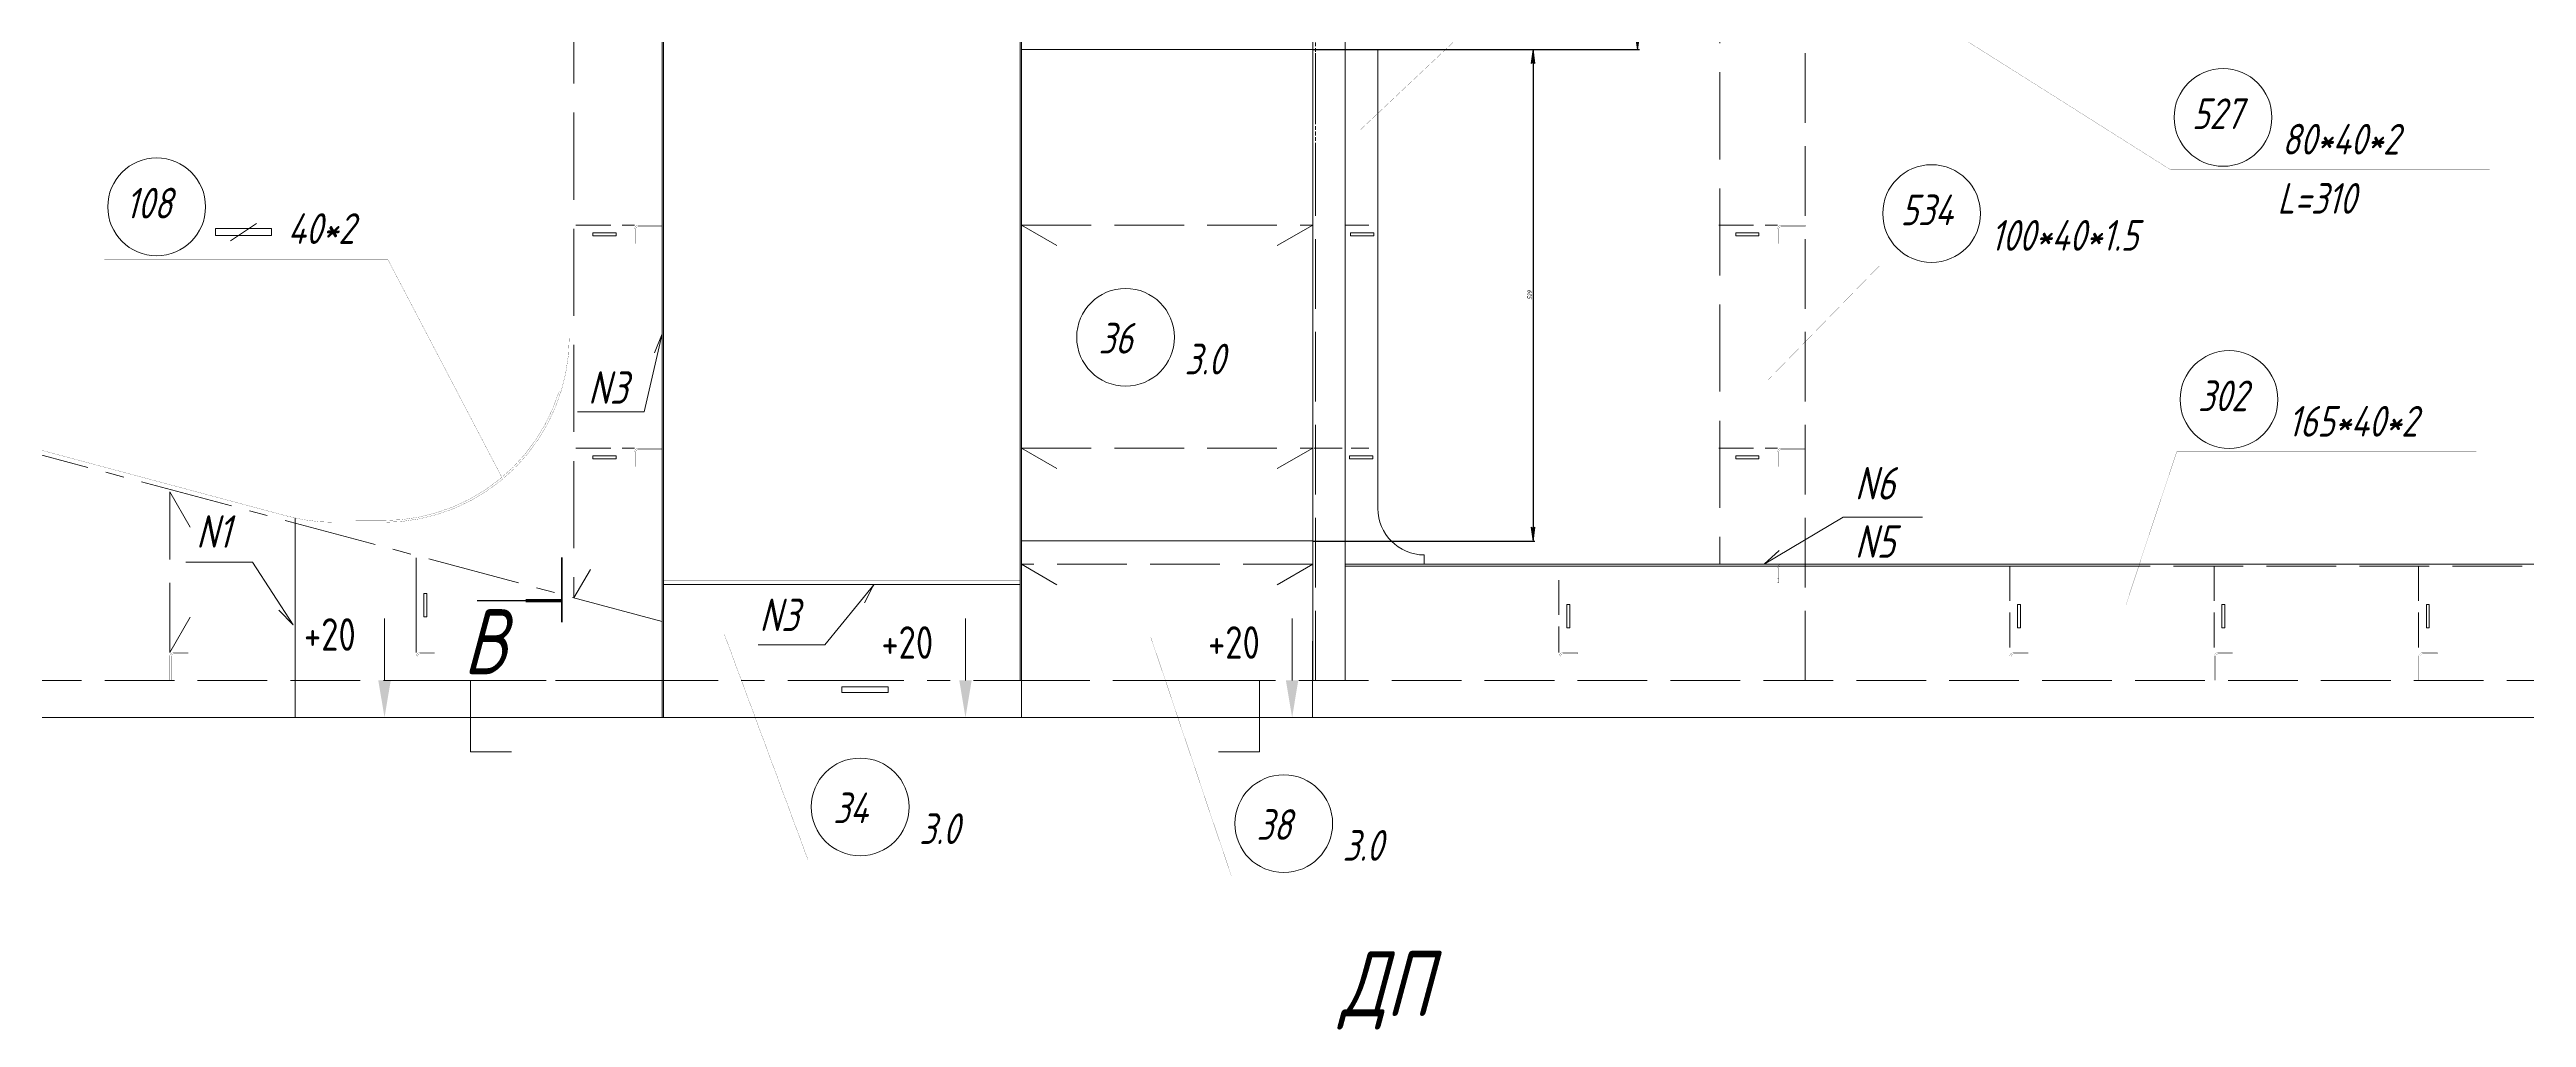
# Model space of a CAD drawing. Header units: millimetres. Extents: x 77380 to 135900, y -26587 to 17301.
# Drawn here: x 96739 to 99405, y 1041 to 2083 of the extents above; entities that cross this region are included whole.
import ezdxf

# ---------------------------------------------------------------- set-up
doc = ezdxf.new("R2010")
doc.units = ezdxf.units.MM
for name, pattern in [('K5LT32768', [0]), ('K5LT32770', [0]), ('K5LT32772', [0]), ('K5LT32773', [50, 37.5, -12.5]), ('K5LT32775', [250, 187.5, -62.5]), ('K5LT32777', [0]), ('K5LT32780', [0]), ('K5LT32782', [50, 37.5, -12.5]), ('K5LT32783', [100, 75, -25]), ('K5LT32785', [200, 125, -25, 25, -25]), ('K5LT32786', [100, 75, -25]), ('K5LT32792', [0]), ('K5LT32795', [125, 93.75, -31.25]), ('K5LT32796', [0]), ('K5LT32816', [40, 30, -10]), ('K5LT32817', [125, 93.75, -31.25]), ('K5LT32818', [160, 100, -20, 20, -20]), ('K5LT32831', [0]), ('K5LT32832', [0]), ('K5LT32833', [0]), ('K5LT32834', [0]), ('K5LT32835', [0]), ('K5LT_DASHED', [6, 4, -2]), ('K5LT_THIN', [0])]:
    doc.linetypes.add(name, pattern=pattern)
doc.layers.add('4001', color=7, linetype='Continuous')
doc.styles.add('KDIMTEXTSTYLE', font='GOST_AU.SHX', dxfattribs={"width": 0.96, "oblique": 15, "height": 5})
doc.styles.add('KTEXTSTYLE', font='GOST_AU.SHX', dxfattribs={"width": 0.96, "height": 5})
doc.dimstyles.new('KDIMSTYLE (1.00)', dxfattribs={"dimtxt": 5, "dimasz": 1, "dimexe": 2, "dimexo": 0, "dimgap": 1, "dimtad": 1, "dimtxsty": 'KDIMTEXTSTYLE', "dimsah": 1, "dimcen": 0, "dimdle": 1, "dimadec": 0, "dimazin": 0, "dimtfac": 0.667, "dimtmove": 0, "dimatfit": 3, "dimfxl": 1, "dimtvp": 1, "dimtolj": 1, "dimtzin": 0, "dimarcsym": 0})

# ---------------------------------------------------------------- blocks, each defined once
blk = doc.blocks.new('U349')
blk.add_hatch(color=7).paths.add_polyline_path([(97186.5, 16034.3), (97173.2, 16034.3), (97179.9, 15994.3)])
at = {"color": 7, "linetype": 'K5LT32831', "lineweight": 9}
blk.add_line((97179.9, 16034.3), (97179.9, 16100.9), dxfattribs=at)
blk = doc.blocks.new('U350')
blk.add_hatch(color=7).paths.add_polyline_path([(97538, 16034.3), (97524.7, 16034.3), (97531.4, 15994.3)])
at = {"color": 7, "linetype": 'K5LT32831', "lineweight": 9}
blk.add_line((97531.4, 16034.3), (97531.4, 16100.9), dxfattribs=at)
blk = doc.blocks.new('U351')
blk.add_hatch(color=7).paths.add_polyline_path([(96561.4, 16034.3), (96548, 16034.3), (96554.7, 15994.3)])
at = {"color": 7, "linetype": 'K5LT32831', "lineweight": 9}
blk.add_line((96554.7, 16034.3), (96554.7, 16100.9), dxfattribs=at)
blk = doc.blocks.new('U379')
at = {"color": 7, "linetype": 'K5LT32832', "lineweight": 60}
blk.add_line((96745.6, 16097.1), (96745.6, 16166.5), dxfattribs=at)
at = {"color": 7, "linetype": 'K5LT32834', "lineweight": 30}
blk.add_line((96745.6, 16120.1), (96654.5, 16120.1), dxfattribs=at)
at = {"color": 7, "linetype": 'K5LT32833', "const_width": 3.54}
blk.add_lwpolyline([(96745.6, 16120.1), (96706.6, 16120.1)], dxfattribs=at)
blk = doc.blocks.new('U398')
at = {"color": 7, "linetype": 'K5LT_THIN', "lineweight": 18}
for p, q in [((96412.5, 16161.4), (96456.3, 16094.2)), ((96456.3, 16094.2), (96454.1, 16097.5))]:
    blk.add_line(p, q, dxfattribs=at)
at = {"color": 7, "linetype": 'K5LT32835', "lineweight": 18}
for p, q in [((96454.1, 16096.4), (96454.2, 16096.4)), ((96454.2, 16096.4), (96454.9, 16096.2)), ((96454.2, 16096.3), (96454.2, 16096.4)), ((96454.2, 16096.3), (96455, 16096.2)), ((96454.2, 16096.3), (96455, 16096.1)), ((96454.3, 16096.5), (96454.8, 16096.4)), ((96454.3, 16096.5), (96454.9, 16096.3)), ((96454.3, 16096.3), (96454.3, 16096.5)), ((96454.3, 16096.2), (96454.4, 16096.5)), ((96454.3, 16096.2), (96455.1, 16096)), ((96454.4, 16096.1), (96454.5, 16096.6)), ((96454.4, 16096.1), (96454.5, 16096.6)), ((96454.4, 16096.5), (96454.8, 16096.5)), ((96454.4, 16096.1), (96455.1, 16095.9)), ((96454.5, 16096), (96454.6, 16096.7)), ((96454.5, 16096), (96454.7, 16096.7)), ((96454.5, 16096.6), (96454.7, 16096.5)), ((96454.5, 16096), (96455.2, 16095.9)), ((96454.6, 16096.7), (96454.6, 16096.7)), ((96454.6, 16096.6), (96454.7, 16096.6)), ((96454.6, 16095.9), (96454.7, 16096.6)), ((96454.6, 16095.9), (96454.8, 16096.5)), ((96454.6, 16095.9), (96455.2, 16095.8)), ((96454.6, 16095.9), (96455.3, 16095.7)), ((96454.7, 16095.8), (96454.8, 16096.4)), ((96454.7, 16095.8), (96454.9, 16096.4)), ((96454.7, 16095.8), (96455.3, 16095.6)), ((96454.8, 16095.7), (96454.9, 16096.3)), ((96454.8, 16095.7), (96455, 16096.2)), ((96454.8, 16095.7), (96455.4, 16095.6)), ((96454.9, 16095.6), (96455, 16096.1)), ((96454.9, 16095.5), (96455.1, 16096.1)), ((96454.9, 16095.6), (96455.4, 16095.5)), ((96455, 16095.5), (96455.1, 16096)), ((96455, 16095.5), (96455.5, 16095.4)), ((96455, 16095.4), (96455.5, 16095.3)), ((96455.1, 16095.4), (96455.2, 16095.9)), ((96455.1, 16095.4), (96455.2, 16095.8)), ((96455.1, 16095.4), (96455.6, 16095.3)), ((96455.2, 16095.3), (96455.3, 16095.8)), ((96455.2, 16095.3), (96455.3, 16095.7)), ((96455.2, 16095.3), (96455.6, 16095.2)), ((96455.3, 16095.2), (96455.4, 16095.6)), ((96455.3, 16095.2), (96455.4, 16095.5)), ((96455.3, 16095.2), (96455.7, 16095.1)), ((96455.4, 16095.1), (96455.5, 16095.5)), ((96455.4, 16095.1), (96455.5, 16095.4)), ((96455.4, 16095.1), (96455.7, 16095)), ((96455.4, 16095), (96455.8, 16095)), ((96455.5, 16095), (96455.5, 16095.3)), ((96455.5, 16094.9), (96455.6, 16095.2)), ((96455.5, 16095), (96455.8, 16094.9)), ((96455.6, 16094.9), (96455.6, 16095.2)), ((96455.6, 16094.8), (96455.7, 16095.1)), ((96455.6, 16094.9), (96455.9, 16094.8)), ((96455.7, 16094.8), (96455.7, 16095)), ((96455.7, 16094.8), (96455.9, 16094.7)), ((96455.8, 16094.7), (96455.8, 16094.9)), ((96455.8, 16094.7), (96455.8, 16094.9)), ((96455.8, 16094.7), (96456, 16094.7)), ((96455.8, 16094.6), (96456, 16094.6)), ((96455.9, 16094.6), (96455.9, 16094.8)), ((96455.9, 16094.6), (96455.9, 16094.7)), ((96455.9, 16094.5), (96456.1, 16094.5)), ((96456, 16094.5), (96456, 16094.6)), ((96456, 16094.5), (96456, 16094.6)), ((96456, 16094.5), (96456.1, 16094.4)), ((96456.1, 16094.4), (96456.1, 16094.5)), ((96456.1, 16094.4), (96456.2, 16094.4)), ((96456.1, 16094.3), (96456.1, 16094.4)), ((96456.2, 16094.3), (96456.2, 16094.3)), ((96456.2, 16094.3), (96456.2, 16094.3)), ((96456.2, 16094.2), (96456.2, 16094.3)), ((96456.2, 16094.2), (96456.3, 16094.2))]:
    blk.add_line(p, q, dxfattribs=at)
at = {"color": 7, "linetype": 'K5LT32835', "const_width": 0.18}
blk.add_lwpolyline([(96454.6, 16096.7), (96456.3, 16094.2), (96454.1, 16096.4)], close=True, dxfattribs=at)
blk = doc.blocks.new('U401')
at = {"color": 7, "linetype": 'K5LT_THIN', "lineweight": 18}
for p, q in [((97028.5, 16072.7), (97081.3, 16137.3)), ((97081.3, 16137.3), (97078.8, 16134.3))]:
    blk.add_line(p, q, dxfattribs=at)
at = {"color": 7, "linetype": 'K5LT32835', "lineweight": 18}
for p, q in [((97079.4, 16135), (97079.4, 16135)), ((97079.6, 16134.9), (97079.5, 16135.2)), ((97080.2, 16135.2), (97079.5, 16135.1)), ((97079.5, 16135), (97079.5, 16135.1)), ((97080.1, 16135.1), (97079.5, 16135)), ((97080.2, 16135.1), (97079.5, 16135.1)), ((97080.1, 16135), (97079.5, 16134.9)), ((97080.2, 16135.3), (97079.6, 16135.2)), ((97080.3, 16135.3), (97079.6, 16135.3)), ((97079.6, 16134.9), (97079.6, 16135.2)), ((97080, 16134.9), (97079.6, 16134.9)), ((97080.3, 16135.5), (97079.7, 16135.4)), ((97079.8, 16134.7), (97079.7, 16135.4)), ((97080.3, 16135.4), (97079.7, 16135.3)), ((97079.7, 16134.8), (97079.7, 16135.3)), ((97080, 16134.9), (97079.7, 16134.8)), ((97080, 16134.8), (97079.7, 16134.8)), ((97079.9, 16134.7), (97079.8, 16135.5)), ((97080.4, 16135.5), (97079.8, 16135.5)), ((97079.9, 16134.7), (97079.8, 16135.4)), ((97079.9, 16134.7), (97079.8, 16134.7)), ((97080, 16134.9), (97079.9, 16135.7)), ((97080.4, 16135.7), (97079.9, 16135.6)), ((97080, 16134.8), (97079.9, 16135.6)), ((97080.4, 16135.6), (97079.9, 16135.5)), ((97079.9, 16134.7), (97079.9, 16134.7)), ((97080.5, 16135.8), (97080, 16135.8)), ((97080.1, 16135), (97080, 16135.7)), ((97080.5, 16135.7), (97080, 16135.7)), ((97080.2, 16135.2), (97080.1, 16135.9)), ((97080.5, 16135.9), (97080.1, 16135.8)), ((97080.6, 16135.9), (97080.1, 16135.9)), ((97080.1, 16135.1), (97080.1, 16135.8)), ((97080.3, 16135.4), (97080.2, 16136)), ((97080.6, 16136), (97080.2, 16136)), ((97080.2, 16135.3), (97080.2, 16135.9)), ((97080.3, 16135.5), (97080.3, 16136.1)), ((97080.4, 16135.6), (97080.3, 16136.1)), ((97080.7, 16136.1), (97080.3, 16136)), ((97080.7, 16136.1), (97080.3, 16136.1)), ((97080.8, 16136.3), (97080.4, 16136.2)), ((97080.5, 16135.7), (97080.4, 16136.2)), ((97080.7, 16136.2), (97080.4, 16136.2)), ((97080.8, 16136.4), (97080.5, 16136.4)), ((97080.5, 16135.8), (97080.5, 16136.3)), ((97080.6, 16135.9), (97080.5, 16136.3)), ((97080.8, 16136.3), (97080.5, 16136.3)), ((97080.7, 16136.1), (97080.6, 16136.5)), ((97080.9, 16136.5), (97080.6, 16136.4)), ((97080.6, 16136), (97080.6, 16136.4)), ((97080.7, 16136.2), (97080.7, 16136.6)), ((97080.8, 16136.3), (97080.7, 16136.6)), ((97080.9, 16136.6), (97080.7, 16136.6)), ((97080.9, 16136.5), (97080.7, 16136.5)), ((97080.8, 16136.4), (97080.8, 16136.7)), ((97081, 16136.7), (97080.8, 16136.7)), ((97081, 16136.7), (97080.8, 16136.7)), ((97081.1, 16136.9), (97080.9, 16136.9)), ((97080.9, 16136.5), (97080.9, 16136.8)), ((97080.9, 16136.6), (97080.9, 16136.8)), ((97081, 16136.8), (97080.9, 16136.8)), ((97081, 16136.8), (97081, 16137)), ((97081.2, 16137), (97081, 16137)), ((97081, 16136.7), (97081, 16136.9)), ((97081.1, 16136.9), (97081, 16136.9)), ((97081.1, 16137), (97081.1, 16137.1)), ((97081.2, 16137.1), (97081.1, 16137.1)), ((97081.1, 16136.9), (97081.1, 16137)), ((97081.2, 16137.1), (97081.2, 16137.2)), ((97081.2, 16137.2), (97081.2, 16137.1)), ((97081.3, 16137.2), (97081.2, 16137.2)), ((97081.3, 16137.2), (97081.3, 16137.3)), ((97081.3, 16137.3), (97081.3, 16137.3)), ((97081.3, 16137.3), (97081.3, 16137.3))]:
    blk.add_line(p, q, dxfattribs=at)
at = {"color": 7, "linetype": 'K5LT32835', "const_width": 0.18}
blk.add_lwpolyline([(97079.4, 16135), (97081.3, 16137.3), (97079.9, 16134.6)], close=True, dxfattribs=at)
blk = doc.blocks.new('U402')
at = {"color": 7, "linetype": 'K5LT_THIN', "lineweight": 18}
for p, q in [((96834.1, 16323.4), (96853.6, 16407.5)), ((96853.6, 16407.5), (96852.7, 16403.6))]:
    blk.add_line(p, q, dxfattribs=at)
at = {"color": 7, "linetype": 'K5LT32835', "lineweight": 18}
for p, q in [((96853.5, 16405.1), (96852.9, 16404.7)), ((96853.5, 16405), (96852.9, 16404.7)), ((96853.5, 16404.9), (96852.9, 16404.6)), ((96853.1, 16404.6), (96852.9, 16404.8)), ((96853, 16404.6), (96852.9, 16404.7)), ((96852.9, 16404.6), (96852.9, 16404.6)), ((96853.5, 16405.5), (96853, 16405.2)), ((96853.5, 16405.4), (96853, 16405.1)), ((96853.5, 16405.3), (96853, 16405)), ((96853.5, 16404.5), (96853, 16405.2)), ((96853.5, 16405.2), (96853, 16404.8)), ((96853.5, 16405.2), (96853, 16404.9)), ((96853.4, 16404.5), (96853, 16405.1)), ((96853.3, 16404.5), (96853, 16405)), ((96853.3, 16404.5), (96853, 16405)), ((96853.2, 16404.5), (96853, 16404.9)), ((96853.5, 16404.9), (96853, 16404.6)), ((96853.5, 16405.9), (96853.1, 16405.6)), ((96853.5, 16405.8), (96853.1, 16405.5)), ((96853.5, 16405.1), (96853.1, 16405.7)), ((96853.5, 16405.7), (96853.1, 16405.4)), ((96853.5, 16405), (96853.1, 16405.6)), ((96853.5, 16405.6), (96853.1, 16405.3)), ((96853.5, 16405.6), (96853.1, 16405.4)), ((96853.5, 16404.9), (96853.1, 16405.5)), ((96853.5, 16404.7), (96853.1, 16405.4)), ((96853.5, 16404.6), (96853.1, 16405.3)), ((96853.5, 16404.8), (96853.1, 16404.6)), ((96853.5, 16406.2), (96853.2, 16406)), ((96853.5, 16406.2), (96853.2, 16406.1)), ((96853.5, 16405.7), (96853.2, 16406.1)), ((96853.5, 16406.1), (96853.2, 16405.9)), ((96853.5, 16405.5), (96853.2, 16406)), ((96853.5, 16406), (96853.2, 16405.8)), ((96853.5, 16405.4), (96853.2, 16405.9)), ((96853.5, 16405.9), (96853.2, 16405.7)), ((96853.5, 16405.3), (96853.2, 16405.8)), ((96853.5, 16405.2), (96853.2, 16405.7)), ((96853.5, 16404.7), (96853.2, 16404.5)), ((96853.5, 16406.6), (96853.3, 16406.5)), ((96853.5, 16406.2), (96853.3, 16406.5)), ((96853.5, 16406.5), (96853.3, 16406.3)), ((96853.5, 16406.5), (96853.3, 16406.4)), ((96853.5, 16406), (96853.3, 16406.4)), ((96853.5, 16406.1), (96853.3, 16406.4)), ((96853.5, 16406.4), (96853.3, 16406.2)), ((96853.5, 16405.9), (96853.3, 16406.3)), ((96853.5, 16406.3), (96853.3, 16406.1)), ((96853.5, 16405.8), (96853.3, 16406.2)), ((96853.5, 16404.6), (96853.3, 16404.5)), ((96853.6, 16406.8), (96853.4, 16407)), ((96853.6, 16407), (96853.4, 16406.9)), ((96853.6, 16406.7), (96853.4, 16406.9)), ((96853.6, 16406.9), (96853.4, 16406.8)), ((96853.6, 16406.9), (96853.4, 16406.8)), ((96853.5, 16406.6), (96853.4, 16406.8)), ((96853.6, 16406.8), (96853.4, 16406.7)), ((96853.5, 16406.5), (96853.4, 16406.7)), ((96853.6, 16406.7), (96853.4, 16406.6)), ((96853.5, 16406.3), (96853.4, 16406.6)), ((96853.5, 16404.6), (96853.4, 16404.5)), ((96853.6, 16407.4), (96853.5, 16407.4)), ((96853.6, 16407.4), (96853.5, 16407.4)), ((96853.6, 16407.3), (96853.5, 16407.3)), ((96853.6, 16407.3), (96853.5, 16407.3)), ((96853.6, 16407.1), (96853.5, 16407.2)), ((96853.6, 16407.2), (96853.5, 16407.1)), ((96853.6, 16407.2), (96853.5, 16407.2)), ((96853.6, 16406.9), (96853.5, 16407.1)), ((96853.6, 16407), (96853.5, 16407.1)), ((96853.6, 16407.1), (96853.5, 16407)), ((96853.5, 16404.5), (96853.5, 16404.5)), ((96853.6, 16407.5), (96853.6, 16407.5)), ((96853.6, 16407.5), (96853.6, 16407.5))]:
    blk.add_line(p, q, dxfattribs=at)
at = {"color": 7, "linetype": 'K5LT32835', "const_width": 0.18}
blk.add_lwpolyline([(96852.9, 16404.6), (96853.6, 16407.5), (96853.5, 16404.5)], close=True, dxfattribs=at)
blk = doc.blocks.new('KDIMARROW_01')
blk.add_hatch(color=0).paths.add_polyline_path([(0, 0), (-15, 2), (-13.5, 0), (-15, -2)])
at = {"color": 0, "linetype": 'K5LT_THIN', "lineweight": 18}
for p, q in [((-13.5, 0), (-15, 2)), ((-15, 2), (0, 0)), ((0, 0), (-15, -2)), ((-15, -2), (-13.5, 0))]:
    blk.add_line(p, q, dxfattribs=at)
at = {"layer": '4001', "color": 0, "linetype": 'K5LT_THIN', "lineweight": 18}
blk.add_line((0, 0), (-1, 0), dxfattribs=at)
blk = doc.blocks.new('*D588')
at = {"color": 0, "lineweight": -2}
for p, q in [((98098.6, 2925.3), (98450.1, 2925.3)), ((98448.1, 2924.3), (98448.1, 2084.3)), ((98098.6, 2083.3), (98450.1, 2083.3))]:
    blk.add_line(p, q, dxfattribs=at)
at = {"layer": 'Defpoints', "color": 0, "lineweight": 100}
for p in [(98098.6, 2925.3), (98098.6, 2083.3), (98448.1, 2083.3)]:
    blk.add_point(p, dxfattribs=at)
at = {"color": 0, "lineweight": -2}
for p, rotation in [((98448.1, 2925.3), 90), ((98448.1, 2083.3), 270)]:
    blk.add_blockref('KDIMARROW_01', p, dxfattribs=dict(at, rotation=rotation))
at = {"color": 7, "insert": (98444.6, 2504.3), "char_height": 5, "attachment_point": 5, "rotation": 90, "style": 'KDIMTEXTSTYLE'}
blk.add_mtext('\\A1;842', dxfattribs=at)
blk = doc.blocks.new('*D590')
at = {"color": 0, "lineweight": -2}
for p, q in [((98098.6, 2083.3), (98337.7, 2083.3)), ((98335.7, 2082.3), (98335.7, 1555.3)), ((98098.6, 1554.3), (98337.7, 1554.3))]:
    blk.add_line(p, q, dxfattribs=at)
at = {"layer": 'Defpoints', "color": 0, "lineweight": 100}
for p in [(98098.6, 2083.3), (98098.6, 1554.3), (98335.7, 1554.3)]:
    blk.add_point(p, dxfattribs=at)
at = {"color": 0, "lineweight": -2}
for p, rotation in [((98335.7, 2083.3), 90), ((98335.7, 1554.3), 270)]:
    blk.add_blockref('KDIMARROW_01', p, dxfattribs=dict(at, rotation=rotation))
at = {"color": 7, "insert": (98332.2, 1818.8), "char_height": 5, "attachment_point": 5, "rotation": 90, "style": 'KDIMTEXTSTYLE'}
blk.add_mtext('\\A1;529', dxfattribs=at)

msp = doc.modelspace()

# ---------------------------------------------------------------- linework, layer by layer
at = {"color": 3, "linetype": 'K5LT32768', "lineweight": 18, "true_color": 0x00ff00}
for p, q in [((97398.623, 1364.338), (97398.623, 3644.337)), ((97400.123, 1364.338), (97400.123, 3644.337)), ((97783.622, 1404.338), (97783.622, 3604.338)), ((97783.622, 1404.338), (97783.622, 3604.338)), ((97785.122, 1404.338), (97785.122, 3604.338)), ((97785.122, 1404.338), (97785.122, 3604.338)), ((98098.623, 2083.337), (97785.122, 2083.337)), ((97785.122, 2083.337), (97785.122, 1554.338)), ((98098.623, 2083.337), (97785.122, 2083.337)), ((97785.122, 2083.337), (97785.122, 1554.338)), ((98168.623, 1589.338), (98168.623, 2083.337)), ((98168.623, 1589.338), (98168.623, 2083.337)), ((97003.622, 1364.338), (97003.622, 1579.031)), ((97785.122, 1364.338), (97785.122, 1554.338)), ((97785.122, 1554.338), (98098.623, 1554.338)), ((97785.122, 1554.338), (98098.623, 1554.338)), ((97785.122, 1364.338), (97785.122, 1554.338)), ((97785.122, 1554.338), (98098.623, 1554.338)), ((97785.122, 1554.338), (98098.623, 1554.338)), ((98168.623, 1554.338), (98168.766, 1554.338)), ((98168.623, 1554.338), (98168.766, 1554.338)), ((98098.461, 1364.338), (98098.623, 1529.338)), ((98098.461, 1364.338), (98098.623, 1529.338)), ((98133.623, 1529.338), (100699.982, 1529.338)), ((98133.623, 1529.338), (98974.382, 1529.338)), ((97400.123, 1507.338), (97783.622, 1507.338)), ((94297.123, 1364.338), (97398.623, 1364.338)), ((97785.122, 1364.338), (97398.623, 1364.338)), ((98218.623, 1364.338), (97785.122, 1364.338)), ((98218.623, 1364.338), (97785.122, 1364.338)), ((100699.982, 1364.338), (98098.461, 1364.338)), ((98974.382, 1364.338), (98098.461, 1364.338))]:
    msp.add_line(p, q, dxfattribs=at)
at = {"color": 7, "linetype": 'K5LT_THIN', "lineweight": 18}
for p, q in [((98098.623, 1404.338), (98098.623, 3604.338)), ((98098.623, 1404.338), (98098.623, 3604.338)), ((98133.623, 3604.338), (98133.623, 1404.338)), ((98133.623, 3604.338), (98133.623, 1404.338)), ((97398.574, 1777.312), (97390.374, 1756.898)), ((98669.507, 1580.071), (98584.433, 1529.338)), ((98669.507, 1580.071), (98584.433, 1529.338)), ((98584.433, 1529.338), (98600.629, 1544.227)), ((98584.433, 1529.338), (98600.629, 1544.227)), ((97626.377, 1507.338), (97616.427, 1487.716)), ((97001.327, 1464.172), (96985.935, 1479.891))]:
    msp.add_line(p, q, dxfattribs=at)
at = {"color": 6, "linetype": 'K5LT32783', "lineweight": 18, "true_color": 0xff00ff}
for p, q in [((98101.623, 1404.338), (98101.623, 3604.338)), ((98101.623, 1404.338), (98101.623, 3604.338)), ((98628.622, 1404.338), (98628.622, 2134.308)), ((100699.982, 1527.338), (98133.623, 1527.338)), ((98974.382, 1527.338), (98133.623, 1527.338)), ((94298.623, 1404.338), (97400.123, 1404.338)), ((97783.622, 1404.338), (100699.982, 1404.338)), ((97783.622, 1404.338), (98974.382, 1404.338))]:
    msp.add_line(p, q, dxfattribs=at)
at = {"color": 1, "linetype": 'K5LT32795', "lineweight": 18, "true_color": 0xff0000}
msp.add_line((97303.622, 3515.417), (97303.622, 1493.258), dxfattribs=at)
at = {"color": 7, "linetype": 'K5LT32768', "lineweight": 18}
for p, q in [((98098.623, 1938.117), (98098.623, 3180.768)), ((98133.623, 3180.223), (98133.623, 1930.311))]:
    msp.add_line(p, q, dxfattribs=at)
at = {"color": 7, "linetype": 'K5LT_DASHED', "lineweight": 18}
msp.add_line((98101.623, 1936.927), (98101.623, 3181.105), dxfattribs=at)
at = {"color": 3, "linetype": 'K5LT32817', "lineweight": 18, "true_color": 0x00ff00}
for p, q in [((98536.568, 2183.836), (98536.568, 1529.338)), ((98098.623, 1527.338), (98098.621, 1527.338)), ((98098.623, 1527.338), (98098.621, 1527.338))]:
    msp.add_line(p, q, dxfattribs=at)
at = {"color": 5, "linetype": 'K5LT32818', "lineweight": 18, "true_color": 0x0000ff}
msp.add_line((97398.623, 1467.803), (95300.123, 2030.098), dxfattribs=at)
at = {"color": 1, "linetype": 'K5LT32772', "lineweight": 18, "true_color": 0xff0000}
for p, q in [((96933.905, 1877.38), (96962.085, 1896.167)), ((96978.054, 1890.531), (96917.937, 1890.531)), ((96917.937, 1890.531), (96917.937, 1883.016)), ((96917.937, 1883.016), (96978.054, 1883.016)), ((96978.054, 1883.016), (96978.054, 1890.531)), ((97321.235, 1523.787), (97303.623, 1493.258)), ((97192.331, 1403.751), (97192.331, 1327.43)), ((97591.872, 1391.213), (97591.872, 1397.463)), ((97591.872, 1397.463), (97641.872, 1397.463)), ((97641.872, 1391.213), (97591.872, 1391.213)), ((97641.872, 1397.463), (97641.872, 1391.213)), ((98041.414, 1403.751), (98041.414, 1327.43)), ((98041.414, 1403.751), (98041.414, 1327.43)), ((97192.331, 1327.43), (97236.362, 1327.43)), ((98041.414, 1327.43), (97997.383, 1327.43)), ((98041.414, 1327.43), (97997.383, 1327.43))]:
    msp.add_line(p, q, dxfattribs=at)
at = {"color": 2, "linetype": 'K5LT32782', "lineweight": 18, "true_color": 0xffff00}
for p, q in [((97305.623, 1894.337), (97368.623, 1894.337)), ((98535.622, 1894.338), (98598.623, 1894.338)), ((97323.798, 1882.771), (97323.798, 1885.902)), ((97323.798, 1885.902), (97348.847, 1885.902)), ((97348.847, 1882.771), (97323.798, 1882.771)), ((97348.847, 1885.902), (97348.847, 1882.771)), ((98553.798, 1882.771), (98553.798, 1885.902)), ((98553.798, 1885.902), (98578.847, 1885.902)), ((98578.847, 1882.771), (98553.798, 1882.771)), ((98578.847, 1885.902), (98578.847, 1882.771)), ((97305.623, 1654.338), (97368.623, 1654.338)), ((98535.622, 1654.338), (98598.623, 1654.338)), ((97323.798, 1642.772), (97323.798, 1645.903)), ((97323.798, 1645.903), (97348.847, 1645.903)), ((97348.847, 1642.772), (97323.798, 1642.772)), ((97348.847, 1645.903), (97348.847, 1642.772)), ((98553.798, 1642.772), (98553.798, 1645.903)), ((98553.798, 1645.903), (98578.847, 1645.903)), ((98578.847, 1642.772), (98553.798, 1642.772)), ((98578.847, 1645.903), (98578.847, 1642.772)), ((98848.623, 1527.338), (98848.623, 1434.338)), ((98848.623, 1527.338), (98848.623, 1434.338)), ((99068.622, 1527.338), (99068.622, 1434.338)), ((99288.623, 1527.338), (99288.623, 1434.338)), ((98363.622, 1512.338), (98363.622, 1434.338)), ((98363.622, 1512.338), (98363.622, 1434.338)), ((98372.057, 1485.863), (98375.188, 1485.863)), ((98372.057, 1460.814), (98372.057, 1485.863)), ((98372.057, 1485.863), (98375.188, 1485.863)), ((98372.057, 1460.814), (98372.057, 1485.863)), ((98375.188, 1485.863), (98375.188, 1460.814)), ((98375.188, 1485.863), (98375.188, 1460.814)), ((98857.057, 1485.863), (98860.188, 1485.863)), ((98857.057, 1460.814), (98857.057, 1485.863)), ((98857.057, 1485.863), (98860.188, 1485.863)), ((98857.057, 1460.814), (98857.057, 1485.863)), ((98860.188, 1485.863), (98860.188, 1460.814)), ((98860.188, 1485.863), (98860.188, 1460.814)), ((99077.057, 1485.863), (99080.188, 1485.863)), ((99077.057, 1460.814), (99077.057, 1485.863)), ((99080.188, 1485.863), (99080.188, 1460.814)), ((99297.057, 1485.863), (99300.188, 1485.863)), ((99297.057, 1460.814), (99297.057, 1485.863)), ((99300.188, 1485.863), (99300.188, 1460.814)), ((98375.188, 1460.814), (98372.057, 1460.814)), ((98375.188, 1460.814), (98372.057, 1460.814)), ((98860.188, 1460.814), (98857.057, 1460.814)), ((98860.188, 1460.814), (98857.057, 1460.814)), ((99080.188, 1460.814), (99077.057, 1460.814)), ((99300.188, 1460.814), (99297.057, 1460.814))]:
    msp.add_line(p, q, dxfattribs=at)
at = {"color": 1, "linetype": 'K5LT32786', "lineweight": 18, "true_color": 0xff0000}
for p, q in [((97785.122, 1894.337), (98098.623, 1894.337)), ((97785.122, 1894.337), (98098.623, 1894.337)), ((97785.122, 1654.338), (98098.623, 1654.338)), ((97785.122, 1654.338), (98098.623, 1654.338)), ((96868.623, 1434.338), (96868.623, 1607.246)), ((98098.623, 1529.338), (97785.122, 1529.338)), ((98098.623, 1529.338), (97785.122, 1529.338))]:
    msp.add_line(p, q, dxfattribs=at)
at = {"color": 1, "linetype": 'K5LT32785', "lineweight": 18, "true_color": 0xff0000}
for p, q in [((97823.275, 1872.307), (97785.122, 1894.337)), ((97823.275, 1872.307), (97785.122, 1894.337)), ((98060.47, 1872.307), (98098.623, 1894.337)), ((98060.47, 1872.307), (98098.623, 1894.337)), ((97823.275, 1632.308), (97785.122, 1654.338)), ((97823.275, 1632.308), (97785.122, 1654.338)), ((98060.47, 1632.308), (98098.623, 1654.338)), ((98060.47, 1632.308), (98098.623, 1654.338)), ((96890.638, 1569.085), (96868.623, 1607.246)), ((97823.275, 1507.308), (97785.122, 1529.338)), ((97823.275, 1507.308), (97785.122, 1529.338)), ((98060.47, 1507.308), (98098.623, 1529.338)), ((98060.47, 1507.308), (98098.623, 1529.338)), ((96890.638, 1472.499), (96868.623, 1434.338)), ((97133.622, 1404.338), (98100.123, 1404.338))]:
    msp.add_line(p, q, dxfattribs=at)
at = {"color": 2, "linetype": 'K5LT32816', "lineweight": 18, "true_color": 0xffff00}
for p, q in [((98133.623, 1894.337), (98159.123, 1894.337)), ((98133.623, 1894.337), (98159.123, 1894.337)), ((98139.298, 1882.772), (98139.298, 1885.903)), ((98139.298, 1885.903), (98164.347, 1885.903)), ((98139.298, 1882.772), (98139.298, 1885.903)), ((98139.298, 1885.903), (98164.347, 1885.903)), ((98164.347, 1882.772), (98139.298, 1882.772)), ((98164.347, 1882.772), (98139.298, 1882.772)), ((98164.347, 1885.903), (98164.347, 1882.772)), ((98164.347, 1885.903), (98164.347, 1882.772)), ((98100.123, 1654.338), (98159.123, 1654.338)), ((98100.123, 1654.338), (98159.123, 1654.338)), ((98138.298, 1642.772), (98138.298, 1645.903)), ((98138.298, 1645.903), (98163.347, 1645.903)), ((98138.298, 1642.772), (98138.298, 1645.903)), ((98138.298, 1645.903), (98163.347, 1645.903)), ((98163.347, 1642.772), (98138.298, 1642.772)), ((98163.347, 1642.772), (98138.298, 1642.772)), ((98163.347, 1645.903), (98163.347, 1642.772)), ((98163.347, 1645.903), (98163.347, 1642.772))]:
    msp.add_line(p, q, dxfattribs=at)
at = {"color": 7, "linetype": 'K5LT32780', "lineweight": 18}
for p, q in [((97379.179, 1693.354), (97307.497, 1693.354)), ((98669.507, 1580.071), (98754.826, 1580.071)), ((98669.507, 1580.071), (98754.826, 1580.071)), ((96957.516, 1531.41), (96885.834, 1531.41)), ((97573.546, 1442.674), (97501.865, 1442.674))]:
    msp.add_line(p, q, dxfattribs=at)
at = {"color": 2, "linetype": 'K5LT32775', "lineweight": 18, "true_color": 0xffff00}
msp.add_line((97133.622, 1536.338), (97133.622, 1434.338), dxfattribs=at)
at = {"color": 1, "linetype": 'K5LT32773', "lineweight": 18, "true_color": 0xff0000}
msp.add_line((98218.623, 1539.338), (98218.623, 1529.338), dxfattribs=at)
msp.add_line((98218.623, 1539.338), (98218.623, 1529.338), dxfattribs=at)
at = {"color": 2, "linetype": 'K5LT32770', "lineweight": 18, "true_color": 0xffff00}
for p, q in [((97142.057, 1497.863), (97145.188, 1497.863)), ((97142.057, 1472.814), (97142.057, 1497.863)), ((97145.188, 1497.863), (97145.188, 1472.814)), ((97145.188, 1472.814), (97142.057, 1472.814))]:
    msp.add_line(p, q, dxfattribs=at)
at = {"color": 3, "linetype": 'K5LT32777', "true_color": 0x00ff00, "const_width": 0.18}
msp.add_lwpolyline([(95303.622, 2034.338), (95303.622, 2974.338), (96994.933, 3427.524, -0.06554337), (97046.697, 3434.338), (97098.623, 3434.338, -0.41421355), (97298.623, 3234.338), (97298.623, 1774.338, -0.41421355), (97098.623, 1574.338), (97046.697, 1574.338, -0.06554325), (96994.933, 1581.153)], format="xyb", close=True, dxfattribs=at)
at = {"color": 3, "linetype": 'K5LT32768', "true_color": 0x00ff00, "const_width": 0.18}
for points in [[(98535.068, 2184.585), (98535.068, 1529.338)], [(98635.122, 1529.338), (98635.122, 2132.308)], [(97398.623, 1364.338), (97398.623, 1404.338), (97400.123, 1404.338), (97400.123, 1507.338)], [(97783.622, 1512.185), (97400.123, 1512.185), (97400.123, 1507.338), (97783.622, 1507.338)], [(97783.622, 1507.338), (97783.622, 1404.338), (97785.122, 1404.338), (97785.122, 1364.338)], [(97783.622, 1507.338), (97783.622, 1404.338), (97785.122, 1404.338), (97785.122, 1364.338)], [(98598.622, 1514.41), (98600.122, 1514.41)], [(98598.622, 1514.41), (98600.122, 1514.41)]]:
    msp.add_lwpolyline(points, dxfattribs=at)
at = {"color": 1, "linetype": 'K5LT32772', "true_color": 0xff0000, "const_width": 0.18}
for points in [[(98696.724, 2159.316), (99021.837, 1953.876), (99365.188, 1953.876)], [(98149.485, 1996.526), (98296.576, 2135.302), (98481.901, 2135.302)], [(98149.485, 1996.526), (98296.576, 2135.302), (98481.901, 2135.302)], [(97226.062, 1622.802), (97103.156, 1857.654), (96798.171, 1857.654)], [(98588.86, 1727.975), (98708.276, 1850.359), (99051.627, 1850.359)], [(98973.818, 1485.863), (99028.292, 1650.234), (99350.723, 1650.234)], [(97465.369, 1454.055), (97555.253, 1211.69), (97725.359, 1211.69)], [(97924.391, 1450.688), (98011.03, 1193.738), (98181.137, 1193.738)], [(97924.391, 1450.688), (98011.03, 1193.738), (98181.137, 1193.738)]]:
    msp.add_lwpolyline(points, dxfattribs=at)
at = {"color": 5, "linetype": 'K5LT32792', "true_color": 0x0000ff, "const_width": 0.18}
for points in [[(97398.623, 1892.837), (97398.623, 1894.337), (97373.123, 1894.337, 0.41421356), (97368.623, 1889.837), (97368.623, 1874.337), (97370.123, 1874.337), (97370.123, 1889.837, -0.41421356), (97373.123, 1892.837)], [(98628.622, 1892.838), (98628.622, 1894.338), (98603.122, 1894.338, 0.41421356), (98598.622, 1889.838), (98598.622, 1874.338), (98600.122, 1874.338), (98600.122, 1889.838, -0.41421356), (98603.122, 1892.838)], [(97398.623, 1652.838), (97398.623, 1654.338), (97373.123, 1654.338, 0.41421356), (97368.623, 1649.838), (97368.623, 1634.338), (97370.123, 1634.338), (97370.123, 1649.838, -0.41421356), (97373.123, 1652.838)], [(98628.622, 1652.838), (98628.622, 1654.338), (98603.122, 1654.338, 0.41421356), (98598.622, 1649.838), (98598.622, 1634.338), (98600.122, 1634.338), (98600.122, 1649.838, -0.41421356), (98603.122, 1652.838)], [(98628.622, 1527.838), (98628.622, 1529.338), (98603.122, 1529.338, 0.41421356), (98598.622, 1524.838), (98598.622, 1509.338), (98600.122, 1509.338), (98600.122, 1524.838, -0.41421356), (98603.122, 1527.838)], [(98628.622, 1527.838), (98628.622, 1529.338), (98603.122, 1529.338, 0.41421356), (98598.622, 1524.838), (98598.622, 1509.338), (98600.122, 1509.338), (98600.122, 1524.838, -0.41421356), (98603.122, 1527.838)], [(96870.123, 1404.338), (96868.623, 1404.338), (96868.623, 1429.838, -0.41421356), (96873.123, 1434.338), (96888.623, 1434.338), (96888.623, 1432.838), (96873.123, 1432.838, 0.41421356), (96870.123, 1429.838)], [(97135.122, 1404.338), (97133.622, 1404.338), (97133.622, 1429.838, -0.41421356), (97138.122, 1434.338), (97153.622, 1434.338), (97153.622, 1432.838), (97138.122, 1432.838, 0.41421356), (97135.122, 1429.838)], [(98365.122, 1404.338), (98363.622, 1404.338), (98363.622, 1429.838, -0.41421356), (98368.122, 1434.338), (98383.622, 1434.338), (98383.622, 1432.838), (98368.122, 1432.838, 0.41421356), (98365.122, 1429.838)], [(98365.122, 1404.338), (98363.622, 1404.338), (98363.622, 1429.838, -0.41421356), (98368.122, 1434.338), (98383.622, 1434.338), (98383.622, 1432.838), (98368.122, 1432.838, 0.41421356), (98365.122, 1429.838)], [(98850.123, 1404.338), (98848.623, 1404.338), (98848.623, 1429.838, -0.41421356), (98853.123, 1434.338), (98868.623, 1434.338), (98868.623, 1432.838), (98853.123, 1432.838, 0.41421356), (98850.123, 1429.838)], [(98850.123, 1404.338), (98848.623, 1404.338), (98848.623, 1429.838, -0.41421356), (98853.123, 1434.338), (98868.623, 1434.338), (98868.623, 1432.838), (98853.123, 1432.838, 0.41421356), (98850.123, 1429.838)], [(99070.122, 1404.338), (99068.622, 1404.338), (99068.622, 1429.838, -0.41421356), (99073.122, 1434.338), (99088.622, 1434.338), (99088.622, 1432.838), (99073.122, 1432.838, 0.41421356), (99070.122, 1429.838)], [(99290.123, 1404.338), (99288.623, 1404.338), (99288.623, 1429.838, -0.41421356), (99293.123, 1434.338), (99308.623, 1434.338), (99308.623, 1432.838), (99293.123, 1432.838, 0.41421356), (99290.123, 1429.838)]]:
    msp.add_lwpolyline(points, format="xyb", close=True, dxfattribs=at)
at = {"color": 1, "linetype": 'K5LT32796', "true_color": 0xff0000, "const_width": 0.18}
msp.add_lwpolyline([(97289.41, 1714.338), (97287.502, 1714.938, -0.32753831), (97098.623, 1576.338), (97068.623, 1576.338), (97068.623, 1574.338)], format="xyb", dxfattribs=at)
at = {"color": 1, "linetype": 'K5LT32772', "lineweight": 18, "true_color": 0xff0000}
for centre in [(99078.197, 2010.236), (96854.531, 1914.014), (98764.636, 1906.718), (97897.229, 1773.563), (97897.229, 1773.563), (99084.653, 1706.594), (97611.613, 1268.05), (98067.391, 1250.098), (98067.391, 1250.098)]:
    msp.add_circle(centre, 52.603, dxfattribs=at)
at = {"color": 7, "linetype": 'K5LT_THIN', "lineweight": 18}
msp.add_arc((98218.623, 1589.338), 50, 180, 270, dxfattribs=at)
msp.add_arc((98218.623, 1589.338), 50, 180, 270, dxfattribs=at)

# ---------------------------------------------------------------- block references
for name in ['U402', 'U398', 'U379', 'U401', 'U351', 'U349', 'U350', 'U350']:
    msp.add_blockref(name, (545.046, -14630.011))

# ---------------------------------------------------------------- texts
at = {"color": 7, "char_height": 2.5, "attachment_point": 1, "style": 'KTEXTSTYLE'}
for s, insert in [('{\\H13.2x;\\Q15;\\W0.965;\\C1;\\c255;527}', (99044.798, 2030.711)), ('{\\H13.2x;\\Q15;\\W0.965;\\C1;\\c255;80*40*2}', (99141.602, 2003.314)), ('\\H3.5;\\W0.965;\\Q15;\\Q15;\\H33.00;{\\c255;108}', (96821.133, 1934.49)), ('{\\H13.2x;\\Q15;\\W0.965;\\C1;\\c255;534}', (98731.237, 1927.194)), ('{\\H13.2x;\\Q15;\\W0.965;\\C1;\\c255;L=310}', (99136.698, 1939.612)), ('\\H3.5;\\W0.965;\\Q15;\\Q15;\\H33.00;{\\c255;40*2}', (96995.554, 1907.093)), ('\\H3.5;\\W0.965;\\Q15;\\Q15;\\H33.00;{\\c255;100*40*1.5}', (98828.041, 1899.797)), ('\\H3.5;\\W0.965;\\Q15;\\Q15;\\H33.00;{\\c255;36}', (97868.063, 1789.063)), ('\\H3.5;\\W0.965;\\Q15;\\Q15;\\H33.00;{\\c255;36}', (97868.063, 1789.063)), ('\\H3.5;\\W0.965;\\Q15;\\Q15;\\H33.00;{\\c255;3.0}', (97960.634, 1766.642)), ('\\H3.5;\\W0.965;\\Q15;\\Q15;\\H33.00;{\\c255;3.0}', (97960.634, 1766.642)), ('\\H3.5;\\W0.965;\\Q15;\\Q15;\\H35.00;N3', (97318.707, 1736.922)), ('\\H3.5;\\W0.965;\\Q15;\\Q15;\\H33.00;{\\c255;302}', (99051.254, 1727.069)), ('\\H3.5;\\W0.965;\\Q15;\\Q15;\\H33.00;{\\c255;165*40*2}', (99148.058, 1699.672)), ('\\H3.5;\\W0.965;\\Q15;\\Q15;\\H35.00;N6', (98682.008, 1633.923)), ('\\H3.5;\\W0.965;\\Q15;\\Q15;\\H35.00;N6', (98682.008, 1633.923)), ('\\H3.5;\\W0.965;\\Q15;\\Q15;\\H35.00;N1', (96897.044, 1581.978)), ('\\H3.5;\\W0.965;\\Q15;\\Q15;\\H35.00;N5', (98682.008, 1571.218)), ('\\H3.5;\\W0.965;\\Q15;\\Q15;\\H35.00;N5', (98682.008, 1571.218)), ('\\H3.5;\\W0.965;\\Q15;\\Q0;\\H35.00;+20', (97013.048, 1471.182)), ('\\H3.5;\\W0.965;\\Q15;\\Q15;\\H70.00;В', (97184.538, 1480.975)), ('\\H3.5;\\W0.965;\\Q15;\\Q15;\\H35.00;N3', (97503.075, 1492.242)), ('\\H3.5;\\W0.965;\\Q15;\\Q0;\\H35.00;+20', (97634.481, 1462.545)), ('\\H3.5;\\W0.965;\\Q15;\\Q0;\\H35.00;+20', (97985.981, 1462.545)), ('\\H3.5;\\W0.965;\\Q15;\\Q0;\\H35.00;+20', (97985.981, 1462.545)), ('\\H3.5;\\W0.965;\\Q15;\\Q15;\\H33.00;{\\c255;34}', (97582.446, 1283.55)), ('\\H3.5;\\W0.965;\\Q15;\\Q15;\\H33.00;{\\c255;3.0}', (97675.018, 1261.128)), ('\\H3.5;\\W0.965;\\Q15;\\Q15;\\H33.00;{\\c255;38}', (98038.224, 1265.598)), ('\\H3.5;\\W0.965;\\Q15;\\Q15;\\H33.00;{\\c255;38}', (98038.224, 1265.598)), ('\\H3.5;\\W0.965;\\Q15;\\Q15;\\H33.00;{\\c255;3.0}', (98130.796, 1243.176)), ('\\H3.5;\\W0.965;\\Q15;\\Q15;\\H33.00;{\\c255;3.0}', (98130.796, 1243.176)), ('\\H3.5;\\W0.965;\\Q15;\\Q15;\\H70.00;ДП', (98128.283, 1112.852))]:
    msp.add_mtext(s, dxfattribs=dict(at, insert=insert))

# ---------------------------------------------------------------- dimensions: what is measured, and where the dimension line sits
at = {"color": 7}
for base, p1, p2, picture, middle in [((98448.131, 2083.337), (98098.623, 2925.339), (98098.623, 2083.337), '*D588', (98444.624, 2504.338)), ((98335.705, 1554.338), (98098.623, 2083.338), (98098.623, 1554.338), '*D590', (98332.185, 1818.838))]:
    dim = msp.add_linear_dim(base=base, p1=p1, p2=p2, angle=90, dimstyle='KDIMSTYLE (1.00)', override={"dimblk1": 'KDIMARROW_01', "dimblk2": 'KDIMARROW_01', "dimclrt": 7}, dxfattribs=at)
    dim.commit()
    dim.dimension.update_dxf_attribs({"geometry": picture, "text_midpoint": middle})

doc.saveas('drawing.dxf')
